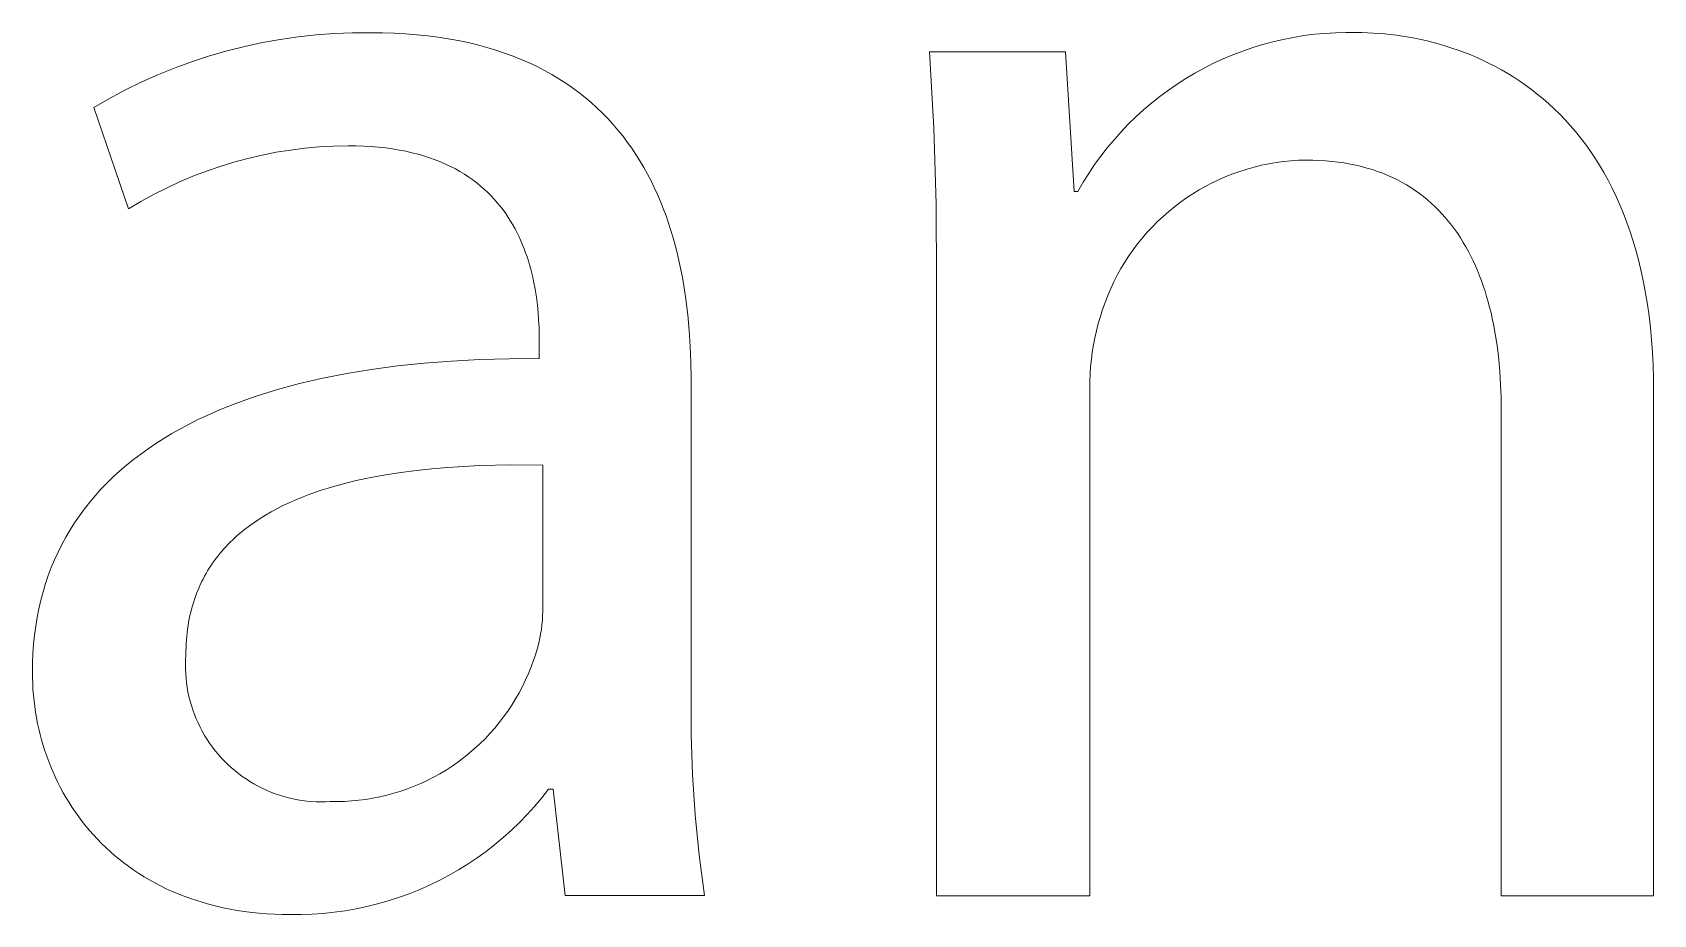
# Model space of a CAD drawing. Header units: millimetres. Extents: x 0 to 5466, y 0 to 3819.
# Drawn here: x 4414 to 4464.9, y 91 to 118.7 of the extents above; entities that cross this region are included whole.
import ezdxf

# ---------------------------------------------------------------- set-up
doc = ezdxf.new("R2010")
doc.units = ezdxf.units.MM
doc.header["$MEASUREMENT"] = 0
doc.layers.add('Domyślny', color=7, linetype='Continuous', true_color=0x000000)

msp = doc.modelspace()

# ---------------------------------------------------------------- linework, layer by layer
at = {"layer": 'Domyślny', "color": 18, "lineweight": 15, "true_color": 0x000000}
for p, q in [((4420.104, 118.09), (4420.658, 118.229)), ((4420.658, 118.229), (4421.215, 118.349)), ((4421.215, 118.349), (4421.777, 118.449)), ((4421.777, 118.449), (4422.341, 118.53)), ((4422.341, 118.53), (4422.909, 118.591)), ((4422.909, 118.591), (4423.477, 118.633)), ((4423.477, 118.633), (4424.047, 118.655)), ((4424.047, 118.655), (4424.618, 118.657)), ((4424.618, 118.657), (4424.992, 118.653)), ((4424.992, 118.653), (4425.358, 118.641)), ((4425.358, 118.641), (4425.715, 118.621)), ((4425.715, 118.621), (4426.063, 118.594)), ((4426.063, 118.594), (4426.402, 118.558)), ((4426.402, 118.558), (4426.733, 118.516)), ((4426.733, 118.516), (4427.056, 118.466)), ((4427.056, 118.466), (4427.371, 118.409)), ((4427.371, 118.409), (4427.677, 118.345)), ((4427.677, 118.345), (4427.975, 118.274)), ((4427.975, 118.274), (4428.265, 118.196)), ((4428.265, 118.196), (4428.548, 118.111)), ((4452.017, 118.082), (4452.33, 118.19)), ((4452.33, 118.19), (4452.647, 118.286)), ((4452.647, 118.286), (4452.966, 118.373)), ((4452.966, 118.373), (4453.288, 118.448)), ((4453.288, 118.448), (4453.613, 118.512)), ((4453.613, 118.512), (4453.94, 118.565)), ((4453.94, 118.565), (4454.268, 118.607)), ((4454.268, 118.607), (4454.597, 118.637)), ((4454.597, 118.637), (4454.928, 118.657)), ((4454.928, 118.657), (4455.259, 118.665)), ((4455.259, 118.665), (4455.589, 118.662)), ((4455.589, 118.662), (4455.762, 118.661)), ((4455.762, 118.661), (4455.938, 118.656)), ((4455.938, 118.656), (4456.116, 118.647)), ((4456.116, 118.647), (4456.297, 118.635)), ((4456.297, 118.635), (4456.48, 118.62)), ((4456.48, 118.62), (4456.665, 118.6)), ((4456.665, 118.6), (4456.852, 118.577)), ((4456.852, 118.577), (4457.041, 118.55)), ((4457.041, 118.55), (4457.231, 118.519)), ((4457.231, 118.519), (4457.423, 118.483)), ((4457.423, 118.483), (4457.616, 118.444)), ((4457.616, 118.444), (4457.809, 118.399)), ((4457.809, 118.399), (4458.004, 118.351)), ((4458.004, 118.351), (4458.2, 118.297)), ((4458.2, 118.297), (4458.395, 118.239)), ((4458.395, 118.239), (4458.592, 118.177)), ((4458.592, 118.177), (4458.788, 118.109)), ((4418.478, 117.559), (4419.014, 117.754)), ((4419.014, 117.754), (4419.556, 117.931)), ((4419.556, 117.931), (4420.104, 118.09)), ((4428.548, 118.111), (4428.822, 118.02)), ((4428.822, 118.02), (4429.089, 117.923)), ((4429.089, 117.923), (4429.348, 117.819)), ((4429.348, 117.819), (4429.6, 117.709)), ((4429.6, 117.709), (4429.844, 117.594)), ((4442.308, 115.667), (4442.176, 118.062)), ((4442.176, 118.062), (4446.453, 118.062)), ((4446.453, 118.062), (4446.726, 113.676)), ((4450.807, 117.548), (4451.103, 117.697)), ((4451.103, 117.697), (4451.403, 117.836)), ((4451.403, 117.836), (4451.708, 117.964)), ((4451.708, 117.964), (4452.017, 118.082)), ((4458.788, 118.109), (4458.984, 118.036)), ((4458.984, 118.036), (4459.18, 117.958)), ((4459.18, 117.958), (4459.376, 117.875)), ((4459.376, 117.875), (4459.571, 117.786)), ((4459.571, 117.786), (4459.765, 117.692)), ((4459.765, 117.692), (4459.959, 117.593)), ((4417.428, 117.112), (4417.949, 117.345)), ((4417.949, 117.345), (4418.478, 117.559)), ((4429.844, 117.594), (4430.081, 117.472)), ((4430.081, 117.472), (4430.311, 117.344)), ((4430.311, 117.344), (4430.533, 117.211)), ((4430.533, 117.211), (4430.749, 117.073)), ((4449.954, 117.042), (4450.233, 117.22)), ((4450.233, 117.22), (4450.517, 117.389)), ((4450.517, 117.389), (4450.807, 117.548)), ((4459.959, 117.593), (4460.151, 117.488)), ((4460.151, 117.488), (4460.342, 117.377)), ((4460.342, 117.377), (4460.532, 117.26)), ((4460.532, 117.26), (4460.72, 117.137)), ((4416.412, 116.594), (4416.916, 116.862)), ((4416.916, 116.862), (4417.428, 117.112)), ((4430.749, 117.073), (4430.957, 116.929)), ((4430.957, 116.929), (4431.159, 116.78)), ((4431.159, 116.78), (4431.354, 116.626)), ((4449.156, 116.452), (4449.415, 116.658)), ((4449.415, 116.658), (4449.681, 116.855)), ((4449.681, 116.855), (4449.954, 117.042)), ((4460.72, 117.137), (4460.906, 117.008)), ((4460.906, 117.008), (4461.09, 116.872)), ((4461.09, 116.872), (4461.273, 116.731)), ((4461.273, 116.731), (4461.452, 116.583)), ((4415.918, 116.309), (4416.412, 116.594)), ((4417.01, 113.124), (4415.918, 116.309)), ((4431.354, 116.626), (4431.542, 116.467)), ((4431.542, 116.467), (4431.724, 116.303)), ((4431.724, 116.303), (4431.899, 116.135)), ((4448.659, 116.015), (4448.904, 116.238)), ((4448.904, 116.238), (4449.156, 116.452)), ((4461.452, 116.583), (4461.63, 116.428)), ((4461.63, 116.428), (4461.804, 116.267)), ((4461.804, 116.267), (4461.976, 116.099)), ((4431.899, 116.135), (4432.068, 115.961)), ((4432.068, 115.961), (4432.23, 115.784)), ((4432.23, 115.784), (4432.386, 115.602)), ((4442.381, 113.271), (4442.308, 115.667)), ((4448.193, 115.545), (4448.422, 115.784)), ((4448.422, 115.784), (4448.659, 116.015)), ((4461.976, 116.099), (4462.145, 115.924)), ((4462.145, 115.924), (4462.31, 115.743)), ((4462.31, 115.743), (4462.472, 115.554)), ((4432.386, 115.602), (4432.536, 115.416)), ((4432.536, 115.416), (4432.681, 115.226)), ((4432.681, 115.226), (4432.819, 115.032)), ((4447.76, 115.045), (4447.973, 115.299)), ((4447.973, 115.299), (4448.193, 115.545)), ((4462.472, 115.554), (4462.631, 115.358)), ((4462.631, 115.358), (4462.786, 115.155)), ((4462.786, 115.155), (4462.937, 114.944)), ((4420.76, 114.712), (4420.322, 114.594)), ((4421.203, 114.815), (4420.76, 114.712)), ((4421.649, 114.902), (4421.203, 114.815)), ((4422.097, 114.975), (4421.649, 114.902)), ((4422.548, 115.031), (4422.097, 114.975)), ((4423, 115.072), (4422.548, 115.031)), ((4423.454, 115.098), (4423, 115.072)), ((4423.908, 115.108), (4423.454, 115.098)), ((4424.158, 115.105), (4423.908, 115.108)), ((4424.401, 115.096), (4424.158, 115.105)), ((4424.637, 115.082), (4424.401, 115.096)), ((4424.866, 115.063), (4424.637, 115.082)), ((4425.089, 115.038), (4424.866, 115.063)), ((4425.305, 115.008), (4425.089, 115.038)), ((4425.515, 114.974), (4425.305, 115.008)), ((4425.718, 114.934), (4425.515, 114.974)), ((4425.915, 114.889), (4425.718, 114.934)), ((4426.106, 114.84), (4425.915, 114.889)), ((4426.291, 114.787), (4426.106, 114.84)), ((4426.47, 114.729), (4426.291, 114.787)), ((4426.643, 114.667), (4426.47, 114.729)), ((4426.81, 114.601), (4426.643, 114.667)), ((4432.819, 115.032), (4432.951, 114.835)), ((4432.951, 114.835), (4433.078, 114.633)), ((4433.078, 114.633), (4433.199, 114.429)), ((4447.362, 114.516), (4447.557, 114.784)), ((4447.557, 114.784), (4447.76, 115.045)), ((4453.303, 114.612), (4453.07, 114.581)), ((4453.537, 114.636), (4453.303, 114.612)), ((4453.771, 114.651), (4453.537, 114.636)), ((4454.006, 114.658), (4453.771, 114.651)), ((4454.216, 114.656), (4454.006, 114.658)), ((4454.422, 114.648), (4454.216, 114.656)), ((4454.624, 114.635), (4454.422, 114.648)), ((4454.822, 114.617), (4454.624, 114.635)), ((4455.015, 114.595), (4454.822, 114.617)), ((4462.937, 114.944), (4463.083, 114.726)), ((4463.083, 114.726), (4463.226, 114.5)), ((4419.034, 114.15), (4418.615, 113.973)), ((4419.458, 114.313), (4419.034, 114.15)), ((4419.887, 114.461), (4419.458, 114.313)), ((4420.322, 114.594), (4419.887, 114.461)), ((4426.971, 114.531), (4426.81, 114.601)), ((4427.127, 114.457), (4426.971, 114.531)), ((4427.277, 114.379), (4427.127, 114.457)), ((4427.422, 114.298), (4427.277, 114.379)), ((4427.562, 114.213), (4427.422, 114.298)), ((4427.696, 114.125), (4427.562, 114.213)), ((4427.826, 114.034), (4427.696, 114.125)), ((4433.199, 114.429), (4433.315, 114.22)), ((4433.315, 114.22), (4433.425, 114.009)), ((4447.001, 113.962), (4447.177, 114.242)), ((4447.177, 114.242), (4447.362, 114.516)), ((4451.49, 114.14), (4451.275, 114.046)), ((4451.709, 114.226), (4451.49, 114.14)), ((4451.93, 114.305), (4451.709, 114.226)), ((4452.154, 114.375), (4451.93, 114.305)), ((4452.38, 114.438), (4452.154, 114.375)), ((4452.609, 114.494), (4452.38, 114.438)), ((4452.839, 114.541), (4452.609, 114.494)), ((4453.07, 114.581), (4452.839, 114.541)), ((4455.204, 114.567), (4455.015, 114.595)), ((4455.39, 114.535), (4455.204, 114.567)), ((4455.571, 114.497), (4455.39, 114.535)), ((4455.748, 114.456), (4455.571, 114.497)), ((4455.921, 114.409), (4455.748, 114.456)), ((4456.09, 114.358), (4455.921, 114.409)), ((4456.255, 114.303), (4456.09, 114.358)), ((4456.416, 114.243), (4456.255, 114.303)), ((4456.573, 114.178), (4456.416, 114.243)), ((4456.727, 114.11), (4456.573, 114.178)), ((4456.876, 114.037), (4456.727, 114.11)), ((4463.226, 114.5), (4463.364, 114.267)), ((4463.364, 114.267), (4463.497, 114.026)), ((4418.203, 113.782), (4417.798, 113.576)), ((4418.615, 113.973), (4418.203, 113.782)), ((4427.95, 113.94), (4427.826, 114.034)), ((4428.069, 113.843), (4427.95, 113.94)), ((4428.184, 113.743), (4428.069, 113.843)), ((4428.294, 113.641), (4428.184, 113.743)), ((4428.399, 113.536), (4428.294, 113.641)), ((4433.425, 114.009), (4433.529, 113.795)), ((4433.529, 113.795), (4433.629, 113.577)), ((4446.726, 113.676), (4446.835, 113.676)), ((4446.835, 113.676), (4447.001, 113.962)), ((4450.449, 113.6), (4450.252, 113.471)), ((4450.649, 113.722), (4450.449, 113.6)), ((4450.854, 113.837), (4450.649, 113.722)), ((4451.062, 113.946), (4450.854, 113.837)), ((4451.275, 114.046), (4451.062, 113.946)), ((4457.022, 113.96), (4456.876, 114.037)), ((4457.164, 113.879), (4457.022, 113.96)), ((4457.302, 113.794), (4457.164, 113.879)), ((4457.437, 113.705), (4457.302, 113.794)), ((4457.568, 113.612), (4457.437, 113.705)), ((4457.695, 113.515), (4457.568, 113.612)), ((4463.497, 114.026), (4463.626, 113.777)), ((4463.626, 113.777), (4463.75, 113.519)), ((4417.4, 113.357), (4417.01, 113.124)), ((4417.798, 113.576), (4417.4, 113.357)), ((4428.5, 113.428), (4428.399, 113.536)), ((4428.596, 113.319), (4428.5, 113.428)), ((4428.688, 113.207), (4428.596, 113.319)), ((4428.775, 113.093), (4428.688, 113.207)), ((4428.859, 112.977), (4428.775, 113.093)), ((4433.629, 113.577), (4433.723, 113.357)), ((4433.723, 113.357), (4433.812, 113.134)), ((4433.812, 113.134), (4433.897, 112.908)), ((4442.394, 110.873), (4442.381, 113.271)), ((4449.874, 113.193), (4449.692, 113.045)), ((4450.06, 113.335), (4449.874, 113.193)), ((4450.252, 113.471), (4450.06, 113.335)), ((4457.818, 113.414), (4457.695, 113.515)), ((4457.938, 113.31), (4457.818, 113.414)), ((4458.055, 113.202), (4457.938, 113.31)), ((4458.167, 113.09), (4458.055, 113.202)), ((4458.277, 112.975), (4458.167, 113.09)), ((4463.75, 113.519), (4463.868, 113.254)), ((4463.868, 113.254), (4463.982, 112.98)), ((4428.938, 112.86), (4428.859, 112.977)), ((4429.014, 112.741), (4428.938, 112.86)), ((4429.085, 112.621), (4429.014, 112.741)), ((4429.153, 112.499), (4429.085, 112.621)), ((4433.897, 112.908), (4433.976, 112.68)), ((4433.976, 112.68), (4434.051, 112.45)), ((4449.343, 112.729), (4449.178, 112.563)), ((4449.515, 112.89), (4449.343, 112.729)), ((4449.692, 113.045), (4449.515, 112.89)), ((4458.383, 112.857), (4458.277, 112.975)), ((4458.485, 112.735), (4458.383, 112.857)), ((4458.584, 112.609), (4458.485, 112.735)), ((4458.68, 112.481), (4458.584, 112.609)), ((4463.982, 112.98), (4464.089, 112.699)), ((4464.089, 112.699), (4464.192, 112.408)), ((4429.217, 112.376), (4429.153, 112.499)), ((4429.278, 112.252), (4429.217, 112.376)), ((4429.335, 112.127), (4429.278, 112.252)), ((4429.389, 112.001), (4429.335, 112.127)), ((4434.051, 112.45), (4434.12, 112.218)), ((4434.12, 112.218), (4434.186, 111.983)), ((4448.864, 112.213), (4448.716, 112.03)), ((4449.018, 112.391), (4448.864, 112.213)), ((4449.178, 112.563), (4449.018, 112.391)), ((4458.772, 112.349), (4458.68, 112.481)), ((4458.861, 112.214), (4458.772, 112.349)), ((4458.947, 112.076), (4458.861, 112.214)), ((4459.029, 111.935), (4458.947, 112.076)), ((4464.192, 112.408), (4464.288, 112.109)), ((4464.288, 112.109), (4464.378, 111.802)), ((4429.439, 111.875), (4429.389, 112.001)), ((4429.486, 111.748), (4429.439, 111.875)), ((4429.531, 111.62), (4429.486, 111.748)), ((4429.572, 111.493), (4429.531, 111.62)), ((4434.186, 111.983), (4434.246, 111.747)), ((4434.246, 111.747), (4434.303, 111.508)), ((4448.44, 111.65), (4448.312, 111.453)), ((4448.575, 111.843), (4448.44, 111.65)), ((4448.716, 112.03), (4448.575, 111.843)), ((4459.109, 111.792), (4459.029, 111.935)), ((4459.185, 111.645), (4459.109, 111.792)), ((4459.257, 111.495), (4459.185, 111.645)), ((4464.378, 111.802), (4464.462, 111.485)), ((4429.61, 111.365), (4429.572, 111.493)), ((4429.645, 111.237), (4429.61, 111.365)), ((4429.678, 111.109), (4429.645, 111.237)), ((4429.708, 110.981), (4429.678, 111.109)), ((4434.303, 111.508), (4434.355, 111.268)), ((4434.355, 111.268), (4434.403, 111.027)), ((4448.077, 111.047), (4447.969, 110.838)), ((4448.191, 111.252), (4448.077, 111.047)), ((4448.312, 111.453), (4448.191, 111.252)), ((4459.327, 111.343), (4459.257, 111.495)), ((4459.394, 111.188), (4459.327, 111.343)), ((4459.457, 111.03), (4459.394, 111.188)), ((4464.462, 111.485), (4464.54, 111.16)), ((4464.54, 111.16), (4464.611, 110.826)), ((4429.736, 110.854), (4429.708, 110.981)), ((4429.784, 110.601), (4429.736, 110.854)), ((4429.823, 110.351), (4429.784, 110.601)), ((4434.403, 111.027), (4434.446, 110.784)), ((4434.446, 110.784), (4434.522, 110.295)), ((4442.394, 91.562), (4442.394, 110.873)), ((4447.87, 110.625), (4447.777, 110.409)), ((4447.969, 110.838), (4447.87, 110.625)), ((4459.518, 110.87), (4459.457, 111.03)), ((4459.575, 110.708), (4459.518, 110.87)), ((4459.63, 110.543), (4459.575, 110.708)), ((4459.681, 110.375), (4459.63, 110.543)), ((4464.611, 110.826), (4464.675, 110.483)), ((4429.854, 110.106), (4429.823, 110.351)), ((4429.878, 109.865), (4429.854, 110.106)), ((4434.522, 110.295), (4434.582, 109.801)), ((4447.692, 110.19), (4447.615, 109.969)), ((4447.777, 110.409), (4447.692, 110.19)), ((4459.73, 110.205), (4459.681, 110.375)), ((4459.776, 110.034), (4459.73, 110.205)), ((4459.818, 109.859), (4459.776, 110.034)), ((4464.675, 110.483), (4464.732, 110.13)), ((4464.732, 110.13), (4464.783, 109.769)), ((4429.895, 109.63), (4429.878, 109.865)), ((4429.906, 109.403), (4429.895, 109.63)), ((4434.582, 109.801), (4434.627, 109.305)), ((4447.48, 109.525), (4447.421, 109.303)), ((4447.545, 109.744), (4447.48, 109.525)), ((4447.615, 109.969), (4447.545, 109.744)), ((4459.858, 109.683), (4459.818, 109.859)), ((4459.896, 109.505), (4459.858, 109.683)), ((4464.783, 109.769), (4464.826, 109.397)), ((4429.912, 109.184), (4429.906, 109.403)), ((4429.914, 108.974), (4429.912, 109.184)), ((4434.627, 109.305), (4434.658, 108.807)), ((4447.37, 109.08), (4447.326, 108.855)), ((4447.421, 109.303), (4447.37, 109.08)), ((4459.962, 109.143), (4459.896, 109.505)), ((4460.017, 108.773), (4459.962, 109.143)), ((4464.826, 109.397), (4464.861, 109.017)), ((4464.861, 109.017), (4464.89, 108.626)), ((4429.914, 108.428), (4429.914, 108.974)), ((4434.658, 108.807), (4434.677, 108.308)), ((4447.29, 108.629), (4447.261, 108.402)), ((4447.326, 108.855), (4447.29, 108.629)), ((4460.062, 108.396), (4460.017, 108.773)), ((4464.89, 108.626), (4464.91, 108.226)), ((4423.864, 107.959), (4424.646, 108.087)), ((4424.646, 108.087), (4425.456, 108.195)), ((4425.456, 108.195), (4426.293, 108.283)), ((4426.293, 108.283), (4427.158, 108.35)), ((4427.158, 108.35), (4428.05, 108.397)), ((4428.05, 108.397), (4428.969, 108.423)), ((4428.969, 108.423), (4429.914, 108.428)), ((4434.677, 108.308), (4434.683, 107.81)), ((4447.239, 108.174), (4447.224, 107.945)), ((4447.261, 108.402), (4447.239, 108.174)), ((4460.096, 108.014), (4460.062, 108.396)), ((4460.12, 107.625), (4460.096, 108.014)), ((4464.91, 108.226), (4464.922, 107.816)), ((4421.688, 107.456), (4422.033, 107.552)), ((4422.033, 107.552), (4422.385, 107.643)), ((4422.385, 107.643), (4423.111, 107.811)), ((4423.111, 107.811), (4423.864, 107.959)), ((4434.683, 107.81), (4434.683, 97.909)), ((4447.224, 107.945), (4447.217, 107.716)), ((4447.217, 107.716), (4447.217, 107.487)), ((4447.217, 107.487), (4447.217, 91.562)), ((4460.135, 107.231), (4460.12, 107.625)), ((4464.922, 107.816), (4464.926, 107.396)), ((4420.072, 106.901), (4420.38, 107.021)), ((4420.38, 107.021), (4420.696, 107.137)), ((4420.696, 107.137), (4421.02, 107.248)), ((4421.02, 107.248), (4421.35, 107.354)), ((4421.35, 107.354), (4421.688, 107.456)), ((4460.139, 106.832), (4460.135, 107.231)), ((4464.926, 107.396), (4464.926, 91.562)), ((4418.91, 106.37), (4419.189, 106.51)), ((4419.189, 106.51), (4419.476, 106.645)), ((4419.476, 106.645), (4419.77, 106.775)), ((4419.77, 106.775), (4420.072, 106.901)), ((4460.139, 91.562), (4460.139, 106.832)), ((4418.116, 105.921), (4418.373, 106.075)), ((4418.373, 106.075), (4418.638, 106.225)), ((4418.638, 106.225), (4418.91, 106.37)), ((4417.39, 105.43), (4417.624, 105.599)), ((4417.624, 105.599), (4417.866, 105.762)), ((4417.866, 105.762), (4418.116, 105.921)), ((4416.731, 104.898), (4416.943, 105.08)), ((4416.943, 105.08), (4417.163, 105.257)), ((4417.163, 105.257), (4417.39, 105.43)), ((4426.542, 104.969), (4426.053, 104.917)), ((4427.036, 105.011), (4426.542, 104.969)), ((4427.533, 105.043), (4427.036, 105.011)), ((4428.032, 105.066), (4427.533, 105.043)), ((4429.031, 105.087), (4428.032, 105.066)), ((4430.023, 105.08), (4429.031, 105.087)), ((4430.023, 100.493), (4430.023, 105.08)), ((4416.142, 104.323), (4416.331, 104.519)), ((4416.331, 104.519), (4416.527, 104.711)), ((4416.527, 104.711), (4416.731, 104.898)), ((4423.496, 104.426), (4423.279, 104.362)), ((4423.716, 104.487), (4423.496, 104.426)), ((4424.165, 104.598), (4423.716, 104.487)), ((4424.624, 104.696), (4424.165, 104.598)), ((4425.092, 104.781), (4424.624, 104.696)), ((4425.569, 104.855), (4425.092, 104.781)), ((4426.053, 104.917), (4425.569, 104.855)), ((4415.622, 103.707), (4415.788, 103.917)), ((4415.788, 103.917), (4415.961, 104.122)), ((4415.961, 104.122), (4416.142, 104.323)), ((4422.246, 103.987), (4422.051, 103.9)), ((4422.445, 104.069), (4422.246, 103.987)), ((4422.648, 104.148), (4422.445, 104.069)), ((4422.855, 104.223), (4422.648, 104.148)), ((4423.065, 104.294), (4422.855, 104.223)), ((4423.279, 104.362), (4423.065, 104.294)), ((4415.315, 103.274), (4415.465, 103.493)), ((4415.465, 103.493), (4415.622, 103.707)), ((4421.14, 103.407), (4420.972, 103.295)), ((4421.313, 103.514), (4421.14, 103.407)), ((4421.491, 103.617), (4421.313, 103.514)), ((4421.673, 103.715), (4421.491, 103.617)), ((4421.86, 103.81), (4421.673, 103.715)), ((4422.051, 103.9), (4421.86, 103.81)), ((4415.039, 102.823), (4415.173, 103.051)), ((4415.173, 103.051), (4415.315, 103.274)), ((4420.5, 102.934), (4420.426, 102.87)), ((4420.575, 102.997), (4420.5, 102.934)), ((4420.652, 103.059), (4420.575, 102.997)), ((4420.81, 103.18), (4420.652, 103.059)), ((4420.972, 103.295), (4420.81, 103.18)), ((4414.795, 102.354), (4414.913, 102.591)), ((4414.913, 102.591), (4415.039, 102.823)), ((4419.947, 102.387), (4419.885, 102.314)), ((4420.011, 102.46), (4419.947, 102.387)), ((4420.077, 102.531), (4420.011, 102.46)), ((4420.143, 102.601), (4420.077, 102.531)), ((4420.212, 102.67), (4420.143, 102.601)), ((4420.282, 102.738), (4420.212, 102.67)), ((4420.353, 102.805), (4420.282, 102.738)), ((4420.426, 102.87), (4420.353, 102.805)), ((4414.582, 101.868), (4414.684, 102.113)), ((4414.684, 102.113), (4414.795, 102.354)), ((4419.597, 101.926), (4419.544, 101.844)), ((4419.651, 102.006), (4419.597, 101.926)), ((4419.707, 102.085), (4419.651, 102.006)), ((4419.765, 102.162), (4419.707, 102.085)), ((4419.824, 102.239), (4419.765, 102.162)), ((4419.885, 102.314), (4419.824, 102.239)), ((4414.402, 101.363), (4414.488, 101.618)), ((4414.488, 101.618), (4414.582, 101.868)), ((4419.306, 101.418), (4419.263, 101.329)), ((4419.35, 101.506), (4419.306, 101.418)), ((4419.396, 101.592), (4419.35, 101.506)), ((4419.444, 101.678), (4419.396, 101.592)), ((4419.493, 101.762), (4419.444, 101.678)), ((4419.544, 101.844), (4419.493, 101.762)), ((4414.254, 100.841), (4414.324, 101.105)), ((4414.324, 101.105), (4414.402, 101.363)), ((4419.078, 100.862), (4419.047, 100.764)), ((4419.111, 100.958), (4419.078, 100.862)), ((4419.147, 101.053), (4419.111, 100.958)), ((4419.184, 101.146), (4419.147, 101.053)), ((4419.223, 101.238), (4419.184, 101.146)), ((4419.263, 101.329), (4419.223, 101.238)), ((4414.138, 100.302), (4414.192, 100.574)), ((4414.192, 100.574), (4414.254, 100.841)), ((4418.94, 100.36), (4418.918, 100.255)), ((4418.963, 100.463), (4418.94, 100.36)), ((4418.989, 100.565), (4418.963, 100.463)), ((4419.017, 100.665), (4418.989, 100.565)), ((4419.047, 100.764), (4419.017, 100.665)), ((4430.011, 100.209), (4430.019, 100.351)), ((4430.019, 100.351), (4430.023, 100.493)), ((4414.055, 99.746), (4414.093, 100.026)), ((4414.093, 100.026), (4414.138, 100.302)), ((4418.864, 99.933), (4418.851, 99.822)), ((4418.88, 100.042), (4418.864, 99.933)), ((4418.898, 100.149), (4418.88, 100.042)), ((4418.918, 100.255), (4418.898, 100.149)), ((4429.958, 99.786), (4429.98, 99.926)), ((4429.98, 99.926), (4429.997, 100.067)), ((4429.997, 100.067), (4430.011, 100.209)), ((4414.006, 99.172), (4414.026, 99.461)), ((4414.026, 99.461), (4414.055, 99.746)), ((4418.816, 99.366), (4418.813, 99.248)), ((4418.822, 99.482), (4418.816, 99.366)), ((4418.829, 99.597), (4418.822, 99.482)), ((4418.839, 99.71), (4418.829, 99.597)), ((4418.851, 99.822), (4418.839, 99.71)), ((4429.825, 99.233), (4429.865, 99.37)), ((4429.865, 99.37), (4429.9, 99.507)), ((4429.9, 99.507), (4429.931, 99.646)), ((4429.931, 99.646), (4429.958, 99.786)), ((4413.989, 98.582), (4413.993, 98.879)), ((4413.993, 98.879), (4414.006, 99.172)), ((4418.803, 98.982), (4418.798, 98.835)), ((4418.798, 98.835), (4418.799, 98.689)), ((4418.812, 99.128), (4418.803, 98.982)), ((4418.813, 99.248), (4418.812, 99.128)), ((4429.656, 98.753), (4429.732, 98.964)), ((4429.732, 98.964), (4429.781, 99.098)), ((4429.781, 99.098), (4429.825, 99.233)), ((4413.991, 98.402), (4413.989, 98.582)), ((4413.997, 98.222), (4413.991, 98.402)), ((4418.799, 98.689), (4418.805, 98.542)), ((4418.805, 98.542), (4418.815, 98.396)), ((4418.815, 98.396), (4418.831, 98.25)), ((4429.383, 98.135), (4429.481, 98.338)), ((4429.481, 98.338), (4429.572, 98.544)), ((4429.572, 98.544), (4429.656, 98.753)), ((4414.007, 98.043), (4413.997, 98.222)), ((4414.021, 97.864), (4414.007, 98.043)), ((4414.039, 97.685), (4414.021, 97.864)), ((4418.831, 98.25), (4418.852, 98.105)), ((4418.852, 98.105), (4418.877, 97.961)), ((4418.877, 97.961), (4418.908, 97.818)), ((4418.908, 97.818), (4418.944, 97.675)), ((4429.167, 97.741), (4429.279, 97.936)), ((4429.279, 97.936), (4429.383, 98.135)), ((4434.683, 97.909), (4434.684, 96.638)), ((4414.061, 97.507), (4414.039, 97.685)), ((4414.087, 97.329), (4414.061, 97.507)), ((4414.117, 97.153), (4414.087, 97.329)), ((4418.944, 97.675), (4418.984, 97.534)), ((4418.984, 97.534), (4419.029, 97.395)), ((4419.029, 97.395), (4419.079, 97.257)), ((4428.794, 97.179), (4428.925, 97.362)), ((4428.925, 97.362), (4429.049, 97.549)), ((4429.049, 97.549), (4429.167, 97.741)), ((4414.152, 96.976), (4414.117, 97.153)), ((4414.19, 96.801), (4414.152, 96.976)), ((4414.232, 96.627), (4414.19, 96.801)), ((4419.079, 97.257), (4419.134, 97.121)), ((4419.134, 97.121), (4419.193, 96.987)), ((4419.193, 96.987), (4419.257, 96.855)), ((4419.257, 96.855), (4419.325, 96.726)), ((4428.365, 96.658), (4428.513, 96.826)), ((4428.513, 96.826), (4428.657, 97)), ((4428.657, 97), (4428.794, 97.179)), ((4414.278, 96.454), (4414.232, 96.627)), ((4414.328, 96.282), (4414.278, 96.454)), ((4414.382, 96.111), (4414.328, 96.282)), ((4419.325, 96.726), (4419.398, 96.598)), ((4419.398, 96.598), (4419.475, 96.474)), ((4419.475, 96.474), (4419.557, 96.352)), ((4419.557, 96.352), (4419.642, 96.233)), ((4427.884, 96.184), (4428.05, 96.336)), ((4428.05, 96.336), (4428.21, 96.494)), ((4428.21, 96.494), (4428.365, 96.658)), ((4434.684, 96.638), (4434.727, 95.368)), ((4414.44, 95.941), (4414.382, 96.111)), ((4414.502, 95.773), (4414.44, 95.941)), ((4414.568, 95.606), (4414.502, 95.773)), ((4419.642, 96.233), (4419.732, 96.117)), ((4419.732, 96.117), (4419.825, 96.004)), ((4419.825, 96.004), (4419.923, 95.894)), ((4419.923, 95.894), (4420.024, 95.788)), ((4420.024, 95.788), (4420.128, 95.685)), ((4427.358, 95.762), (4427.538, 95.896)), ((4427.538, 95.896), (4427.714, 96.037)), ((4427.714, 96.037), (4427.884, 96.184)), ((4414.638, 95.441), (4414.568, 95.606)), ((4414.712, 95.278), (4414.638, 95.441)), ((4414.79, 95.116), (4414.712, 95.278)), ((4420.128, 95.685), (4420.236, 95.586)), ((4420.236, 95.586), (4420.348, 95.491)), ((4420.348, 95.491), (4420.462, 95.4)), ((4420.462, 95.4), (4420.58, 95.312)), ((4420.58, 95.312), (4420.701, 95.229)), ((4426.393, 95.185), (4426.594, 95.287)), ((4426.594, 95.287), (4426.791, 95.396)), ((4426.791, 95.396), (4426.984, 95.511)), ((4426.984, 95.511), (4427.173, 95.633)), ((4427.173, 95.633), (4427.358, 95.762)), ((4434.727, 95.368), (4434.811, 94.1)), ((4414.871, 94.956), (4414.79, 95.116)), ((4414.957, 94.798), (4414.871, 94.956)), ((4415.047, 94.641), (4414.957, 94.798)), ((4420.701, 95.229), (4420.824, 95.15)), ((4420.824, 95.15), (4420.95, 95.075)), ((4420.95, 95.075), (4421.079, 95.005)), ((4421.079, 95.005), (4421.209, 94.939)), ((4421.209, 94.939), (4421.342, 94.877)), ((4421.342, 94.877), (4421.478, 94.82)), ((4421.478, 94.82), (4421.615, 94.768)), ((4421.615, 94.768), (4421.753, 94.721)), ((4425.127, 94.722), (4425.345, 94.781)), ((4425.345, 94.781), (4425.56, 94.847)), ((4425.56, 94.847), (4425.772, 94.921)), ((4425.772, 94.921), (4425.982, 95.002)), ((4425.982, 95.002), (4426.189, 95.09)), ((4426.189, 95.09), (4426.393, 95.185)), ((4430.205, 94.906), (4429.991, 94.633)), ((4430.351, 94.906), (4430.205, 94.906)), ((4430.733, 91.575), (4430.351, 94.906)), ((4415.141, 94.487), (4415.047, 94.641)), ((4415.238, 94.335), (4415.141, 94.487)), ((4415.34, 94.185), (4415.238, 94.335)), ((4421.753, 94.721), (4421.893, 94.678)), ((4421.893, 94.678), (4422.035, 94.64)), ((4422.035, 94.64), (4422.178, 94.607)), ((4422.178, 94.607), (4422.322, 94.579)), ((4422.322, 94.579), (4422.467, 94.556)), ((4422.467, 94.556), (4422.612, 94.538)), ((4422.612, 94.538), (4422.758, 94.525)), ((4422.758, 94.525), (4422.904, 94.517)), ((4422.904, 94.517), (4423.051, 94.514)), ((4423.051, 94.514), (4423.197, 94.516)), ((4423.197, 94.516), (4423.344, 94.523)), ((4423.344, 94.523), (4423.569, 94.521)), ((4423.569, 94.521), (4423.794, 94.527)), ((4423.794, 94.527), (4424.018, 94.54)), ((4424.018, 94.54), (4424.243, 94.561)), ((4424.243, 94.561), (4424.466, 94.59)), ((4424.466, 94.59), (4424.688, 94.627)), ((4424.688, 94.627), (4424.908, 94.67)), ((4424.908, 94.67), (4425.127, 94.722)), ((4429.767, 94.368), (4429.535, 94.111)), ((4429.991, 94.633), (4429.767, 94.368)), ((4415.445, 94.038), (4415.34, 94.185)), ((4415.555, 93.893), (4415.445, 94.038)), ((4415.668, 93.75), (4415.555, 93.893)), ((4415.786, 93.61), (4415.668, 93.75)), ((4429.293, 93.863), (4429.043, 93.623)), ((4429.535, 94.111), (4429.293, 93.863)), ((4434.811, 94.1), (4434.936, 92.835)), ((4415.907, 93.473), (4415.786, 93.61)), ((4416.032, 93.338), (4415.907, 93.473)), ((4416.161, 93.206), (4416.032, 93.338)), ((4428.784, 93.391), (4428.518, 93.169)), ((4429.043, 93.623), (4428.784, 93.391)), ((4416.294, 93.077), (4416.161, 93.206)), ((4416.431, 92.951), (4416.294, 93.077)), ((4416.572, 92.828), (4416.431, 92.951)), ((4416.716, 92.708), (4416.572, 92.828)), ((4416.865, 92.592), (4416.716, 92.708)), ((4427.963, 92.754), (4427.675, 92.561)), ((4428.244, 92.957), (4427.963, 92.754)), ((4428.518, 93.169), (4428.244, 92.957)), ((4434.936, 92.835), (4435.101, 91.575)), ((4417.018, 92.479), (4416.865, 92.592)), ((4417.174, 92.369), (4417.018, 92.479)), ((4417.334, 92.262), (4417.174, 92.369)), ((4417.498, 92.16), (4417.334, 92.262)), ((4427.08, 92.205), (4426.773, 92.044)), ((4427.381, 92.378), (4427.08, 92.205)), ((4427.675, 92.561), (4427.381, 92.378)), ((4417.667, 92.061), (4417.498, 92.16)), ((4417.839, 91.965), (4417.667, 92.061)), ((4418.014, 91.874), (4417.839, 91.965)), ((4418.194, 91.786), (4418.014, 91.874)), ((4418.378, 91.702), (4418.194, 91.786)), ((4418.565, 91.623), (4418.378, 91.702)), ((4426.144, 91.752), (4425.823, 91.623)), ((4426.461, 91.892), (4426.144, 91.752)), ((4426.773, 92.044), (4426.461, 91.892)), ((4418.757, 91.548), (4418.565, 91.623)), ((4418.952, 91.476), (4418.757, 91.548)), ((4419.151, 91.41), (4418.952, 91.476)), ((4419.354, 91.347), (4419.151, 91.41)), ((4419.56, 91.289), (4419.354, 91.347)), ((4419.771, 91.236), (4419.56, 91.289)), ((4419.985, 91.187), (4419.771, 91.236)), ((4420.204, 91.144), (4419.985, 91.187)), ((4424.496, 91.222), (4424.157, 91.15)), ((4424.833, 91.305), (4424.496, 91.222)), ((4425.166, 91.399), (4424.833, 91.305)), ((4425.496, 91.506), (4425.166, 91.399)), ((4425.823, 91.623), (4425.496, 91.506)), ((4435.101, 91.575), (4430.733, 91.575)), ((4447.217, 91.562), (4442.394, 91.562)), ((4464.926, 91.562), (4460.139, 91.562)), ((4420.426, 91.105), (4420.204, 91.144)), ((4420.652, 91.071), (4420.426, 91.105)), ((4420.882, 91.041), (4420.652, 91.071)), ((4421.115, 91.018), (4420.882, 91.041)), ((4421.353, 90.999), (4421.115, 91.018)), ((4421.594, 90.985), (4421.353, 90.999)), ((4421.839, 90.977), (4421.594, 90.985)), ((4422.088, 90.974), (4421.839, 90.977)), ((4422.435, 90.973), (4422.088, 90.974)), ((4422.781, 90.985), (4422.435, 90.973)), ((4423.127, 91.008), (4422.781, 90.985)), ((4423.472, 91.044), (4423.127, 91.008)), ((4423.815, 91.091), (4423.472, 91.044)), ((4424.157, 91.15), (4423.815, 91.091))]:
    msp.add_line(p, q, dxfattribs=at)

doc.saveas('drawing.dxf')
